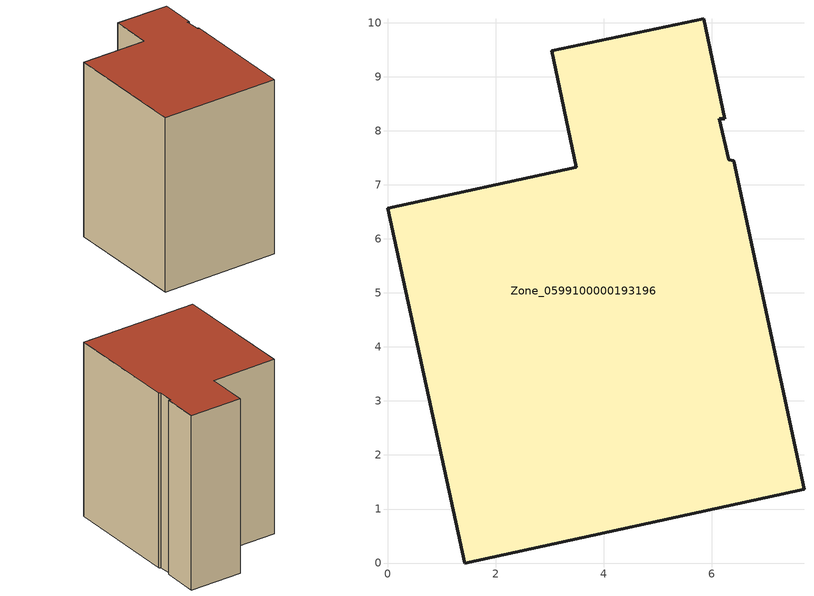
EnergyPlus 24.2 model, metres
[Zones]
Zone_0599100000193196
 floor ground (C_G): 7.71,1.37 1.43,0 0,6.57 3.49,7.33 3.04,9.48 5.85,10.07 6.25,8.23 6.14,8.22 6.32,7.46 6.41,7.44 z0
 wall outside (C_F): 1.43,0 7.71,1.37 6.41,7.44 6.32,7.46 6.14,8.22 6.25,8.23 5.85,10.07 3.04,9.48 3.49,7.33 0,6.57 1.43,0 z0:9.57
 roof outside (C_R): 6.32,7.46 6.14,8.22 6.25,8.23 5.85,10.07 3.04,9.48 3.49,7.33 0,6.57 1.43,0 7.71,1.37 6.41,7.44 z9.57
[BUILDING]
Pand.0599100000193196: North Axis=0; Terrain=City; Loads Convergence Tolerance Value=0.04; Temperature Convergence Tolerance Value=0.4; Solar Distribution=FullExterior; Maximum Number of Warmup Days=25; Minimum Number of Warmup Days=1
[Site:Location]
Rotterdam.The.Hague.AP_ZH_NLD Design_Conditions: Latitude=51.96; Longitude=4.45; Time Zone=1; Elevation=-4.5
[SITE:GROUNDTEMPERATURE:BUILDINGSURFACE]
18, 18, 18, 18, 18, 18, 18, 18, 18, 18, 18, 18
[MATERIAL] Thermal Absorptance=0.9; Solar Absorptance=0.7; Visible Absorptance=0.7
Name | Roughness | Thickness | Conductivity | Density | Specific Heat
G.D.1965 | MediumSmooth | 0.15 | 1 | 540 | 1210
F.D.1965 | Rough | 0.3 | 0.857143 | 1920 | 840
R.D.1965 | MediumRough | 0.2 | 0.08 | 1500 | 1000
[CONSTRUCTION]
C_G: G.D.1965
C_F: F.D.1965
C_R: R.D.1965
[ZONE]
Zone_0599100000193196: Type=1; Multiplier=1; Ceiling Height=Autocalculate; Volume=Autocalculate; Floor Area=autocalculate; Part of Total Floor Area=Yes
[ZONEINFILTRATION:DESIGNFLOWRATE]
Infil_Zone_0599100000193196: Zone or ZoneList or Space or SpaceList=Zone_0599100000193196; Schedule=AlwaysOn; Design Flow Rate Calculation Method=Flow/Area; Flow Rate per Floor Area=0.0042; Constant Term Coefficient=1; Temperature Term Coefficient=0; Velocity Term Coefficient=0; Velocity Squared Term Coefficient=0
[HVACTEMPLATE:ZONE:IDEALLOADSAIRSYSTEM]
Zone_0599100000193196: Maximum Heating Supply Air Temperature=50; Minimum Cooling Supply Air Temperature=13; Maximum Heating Supply Air Humidity Ratio=0.0156; Minimum Cooling Supply Air Humidity Ratio=0.0077; Heating Limit=NoLimit; Cooling Limit=NoLimit; Dehumidification Control Type=ConstantSensibleHeatRatio; Cooling Sensible Heat Ratio=0.7; Dehumidification Setpoint=60; Humidification Control Type=None; Humidification Setpoint=30; Outdoor Air Method=None; Outdoor Air Flow Rate per Person=0.00944; Outdoor Air Flow Rate per Zone Floor Area=0; Outdoor Air Flow Rate per Zone=0; Demand Controlled Ventilation Type=None; Outdoor Air Economizer Type=NoEconomizer; Heat Recovery Type=None; Sensible Heat Recovery Effectiveness=0.7; Latent Heat Recovery Effectiveness=0.65
[ZONECONTROL:THERMOSTAT]
ThermostatControl_Zone_0599100000193196: Zone or ZoneList=Zone_0599100000193196; Control Type Schedule=DualSetpointControlType; Control 1=Thermostat_Zone_0599100000193196; Temperature Difference Between Cutout And Setpoint=0
[THERMOSTATSETPOINT:DUALSETPOINT]
Thermostat_Zone_0599100000193196: Heating Setpoint Temperature Schedule=HeatingSetpoint_Zone_0599100000193196; Cooling Setpoint Temperature Schedule=CoolingSetpoint_Zone_0599100000193196
[SCHEDULE:COMPACT]
HeatingSetpoint_Zone_0599100000193196: Through: 12/31, For: AllDays, Until: 24:00, 21
CoolingSetpoint_Zone_0599100000193196: Through: 12/31, For: AllDays, Until: 24:00, 24
DualSetpointControlType: Through: 12/31, For: AllDays, Until: 24:00, 4
AlwaysOn: Through: 12/31, For: AllDays, Until: 24:00, 1
